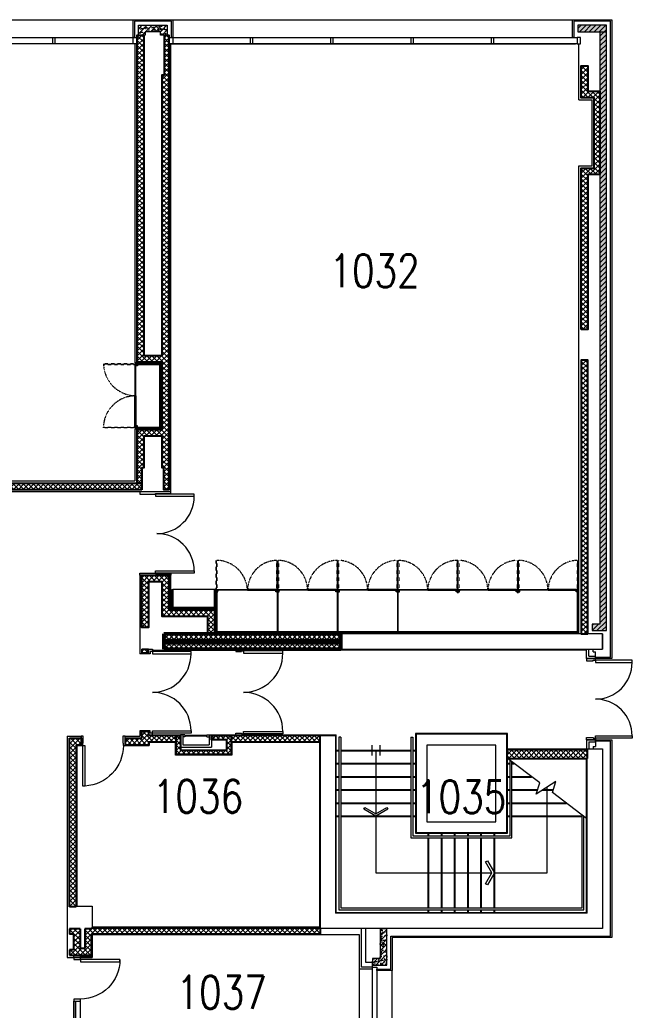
# Model space of a CAD drawing. Header units: inches. Extents: x 13084 to 220150, y 6494 to 167180.
# Drawn here: x 75084 to 89027, y 134527 to 157080 of the extents above; entities that cross this region are included whole.
import ezdxf
from ezdxf.enums import TextEntityAlignment as Align

# ---------------------------------------------------------------- set-up
doc = ezdxf.new("R2010")
doc.units = ezdxf.units.IN
doc.header["$MEASUREMENT"] = 0
doc.linetypes.add('Ground Floor$0$HIDDEN', pattern=[0.375, 0.25, -0.125])
for name, color, linetype, lineweight in [('Ground Floor$0$A-G23-M-Stairs-Concrete', 251, 'Continuous', 25), ('Ground Floor$0$A-G23-M-Stairs-Railings', 251, 'Continuous', 15), ('Ground Floor$0$A-G250-G-Walls-Low-Level', 8, 'Continuous', 15), ('Ground Floor$0$A-G250-G-Walls-Precast-Concrete', 7, 'Continuous', 15), ('Ground Floor$0$A-G250-M-Walls-Blockwork', 7, 'Continuous', 25), ('Ground Floor$0$A-G250-M-Walls-Concrete', 7, 'Continuous', 20), ('Ground Floor$0$A-G252-H-Internal-Walls', 251, 'Continuous', 9), ('Ground Floor$0$A-G262-H-Precast-Panel', 251, 'Continuous', 5), ('Ground Floor$0$A-G312-M-Wall-Cladding-Panel', 7, 'Continuous', 9), ('Ground Floor$0$A-G312-M-Wall-Finish-Plaster', 7, 'Continuous', 15), ('Ground Floor$0$A-G321-M-Window', 251, 'Continuous', 9), ('Ground Floor$0$A-G322-M-Door', 251, 'Continuous', 15), ('Ground Floor$0$A-G4-M-Furniture-Built-In', 251, 'Continuous', 9), ('Ground Floor$0$A-G572-Fire-Hose-Cabinet', 251, 'Continuous', 15), ('Ground Floor$0$A-Z036-G-Stair-Symbology', 251, 'Continuous', 15), ('Ground Floor$0$Z-Z001-S-Room-Name-Identification-250', 7, 'Continuous', 15)]:
    doc.layers.add(name, color=color, linetype=linetype, lineweight=lineweight)
doc.styles.add('Ground Floor$0$Tag-RomanS', font='romans.shx', dxfattribs={"width": 0.8})
pattern_1 = [(45, (31615.24, 164129.57), (-56.1266, 56.1266), []), (135, (31615.24, 164129.57), (-56.1266, -56.1266), [])]
pattern_2 = [(45, (31615.24, 164132.57), (-56.1266, 56.1266), []), (135, (31615.24, 164132.57), (-56.1266, -56.1266), [])]
pattern_3 = [(50, (31615.24, 164129.57), (182.18467, -15.9391), [19.05, -209.55]), (355, (31615.24, 164129.57), (-35.2428, 191.05664), [15.24, -167.64]), (100.451, (31630.42, 164128.24), (146.9425, 175.1167), [16.19, -178.09]), (46.1842, (31615.24, 164180.37), (271.07904, -42.0423), [28.575, -314.325]), (96.6356, (31637.83, 164176.87), (237.4042, 247.4256), [24.285, -267.135]), (351.184, (31615.24, 164180.37), (237.4046, 247.4251), [22.86, -251.46]), (21, (31640.64, 164167.67), (151.61488, -102.26552), [19.05, -209.55]), (326, (31640.64, 164167.67), (61.80203, 184.18797), [15.24, -167.64]), (71.4514, (31653.27, 164159.15), (213.4165, 81.92286), [16.19, -178.09]), (37.5, (31615.24, 164129.57), (3.0886, 84.55504), [0, -165.608, 0, -170.18, 0, -168.275]), (7.5, (31615.24, 164129.57), (66.81966, 100.18057), [0, -97.028, 0, -161.798, 0, -64.135]), (327.5, (31558.6, 164129.57), (135.590595, -5.728744), [0, -63.5, 0, -198.12, 0, -262.89]), (317.5, (31533.2, 164129.57), (148.12918, 25.4265), [0, -82.55, 0, -131.572, 0, -186.69])]
pattern_4 = [(45, (31615.24, 164129.57), (-56.1266, 56.1266), [])]

# ---------------------------------------------------------------- blocks, each defined once
blk = doc.blocks.new('Ground Floor$0$Door8-Exterior-1850')
at = {"layer": 'Ground Floor$0$A-G322-M-Door'}
for points in [[(50, -50), (38, -50), (38, -100), (0, -100), (0, 100), (50, 100)], [(1800, -50), (1812, -50), (1812, -100), (1850, -100), (1850, 100), (1800, 100)], [(88, -100), (88, -937), (38, -937), (38, -100)], [(1762, -100), (1762, -937), (1812, -937), (1812, -100)]]:
    blk.add_lwpolyline(points, close=True, dxfattribs=at)
for centre, start, end in [((88, -100), 270, 0), ((1762, -100), 180, 270)]:
    blk.add_arc(centre, 837, start, end, dxfattribs=at)
blk = doc.blocks.new('Ground Floor$0$d1960-180')
at = {"layer": 'Ground Floor$0$A-G322-M-Door', "elevation": 0}
for points in [[(-1872, 180), (-1872, 1072), (-1922, 1072), (-1922, 180)], [(-88, 180), (-88, 1072), (-38, 1072), (-38, 180)], [(-1910, 130), (-1922, 130), (-1922, 180), (-1960, 180), (-1960, 0), (-1910, 0)], [(-50, 130), (-38, 130), (-38, 180), (0, 180), (0, 0), (-50, 0)]]:
    blk.add_lwpolyline(points, close=True, dxfattribs=at)
at = {"layer": 'Ground Floor$0$A-G322-M-Door'}
for centre, start, end in [((-1872, 180, 0), 360, 90), ((-88, 180, 0), 90, 180)]:
    blk.add_arc(centre, 892, start, end, dxfattribs=at)
blk = doc.blocks.new('Ground Floor$0$d1960-050')
at = {"layer": 'Ground Floor$0$A-G322-M-Door', "elevation": 0}
for points in [[(-1860, 218), (-1860, 1098), (-1910, 1098), (-1910, 218)], [(-100, 218), (-100, 1098), (-50, 1098), (-50, 218)], [(-1910, 218), (-1910, 168), (-1860, 168), (-1860, 130), (-1960, 130), (-1960, 218)], [(-50, 218), (-50, 168), (-100, 168), (-100, 130), (0, 130), (0, 218)]]:
    blk.add_lwpolyline(points, close=True, dxfattribs=at)
at = {"layer": 'Ground Floor$0$A-G322-M-Door'}
for centre, start, end in [((-1860, 218, 0), 360, 90), ((-100, 218, 0), 90, 180)]:
    blk.add_arc(centre, 880, start, end, dxfattribs=at)
blk = doc.blocks.new('Ground Floor$0$tag-roomname')
at = {"lineweight": 18, "ltscale": 0.01, "style": 'Ground Floor$0$Tag-RomanS', "width": 0.8}
blk.add_attdef('ROOM_NO_2', text='', height=3, dxfattribs=at).set_placement((0, 1.612), align=Align.MIDDLE_CENTER)
at = {"linetype": 'ByBlock', "lineweight": 13, "ltscale": 0.01, "style": 'Ground Floor$0$Tag-RomanS', "width": 0.8, "flags": 1}
for tag, p in [('ROOM_NAME_1', (0, -2.288)), ('AREA', (0, -5.744))]:
    blk.add_attdef(tag, text='', height=2.8, dxfattribs=at).set_placement(p, align=Align.MIDDLE_CENTER)
blk = doc.blocks.new('Ground Floor$0$FHC')
at = {"ltscale": 0.2}
for p, q in [((700, 280), (0, 280)), ((0, 0), (0, 280)), ((650, 230), (50, 230)), ((50, 0), (50, 230)), ((650, 0), (650, 230)), ((700, 0), (700, 280)), ((50, 0), (0, 0)), ((100, 50), (50, 50)), ((50, 0), (50, 50)), ((100, 0), (50, 0)), ((100, 50), (100, 0)), ((100, 35), (600, 35)), ((100, 15), (600, 15)), ((600, 0), (600, 50)), ((600, 50), (650, 50)), ((600, 0), (650, 0)), ((650, 0), (650, 50)), ((650, 0), (700, 0))]:
    blk.add_line(p, q, dxfattribs=at)
blk = doc.blocks.new('Ground Floor$0$d1000-210')
at = {"layer": 'Ground Floor$0$A-G322-M-Door'}
for p, q in [((38, 215), (38, 165)), ((38, 165), (50, 165)), ((962, 165), (950, 165)), ((962, 215), (962, 165))]:
    blk.add_line(p, q, dxfattribs=at)
blk.add_lwpolyline([(88, 1139), (38, 1139), (38, 215), (88, 215)], close=True, dxfattribs=at)
for points in [[(50, 165), (50, 0), (0, 0), (0, 215), (38, 215)], [(962, 215), (1000, 215), (1000, 0), (950, 0), (950, 165)]]:
    blk.add_lwpolyline(points, dxfattribs=at)
blk.add_arc((36, 214), 926, 0.0611, 86.7531, dxfattribs=at)
blk = doc.blocks.new('Ground Floor$0$Door1-faculty offices-2200')
at = {"layer": 'Ground Floor$0$A-G321-M-Window'}
blk.add_lwpolyline([(50, -65), (1200, -65), (1200, -35), (50, -35)], close=True, dxfattribs=at)
at = {"layer": 'Ground Floor$0$A-G322-M-Door'}
for p, q in [((50, 75), (1200, 75)), ((50, -75), (1200, -75))]:
    blk.add_line(p, q, dxfattribs=at)
for points in [[(2100, 975), (2150, 975), (2150, 75), (2100, 75)], [(50, 75), (50, -75), (0, -75), (0, 75)], [(1250, 75), (1250, -75), (1200, -75), (1200, 75)], [(2200, 75), (2200, -75), (2150, -75), (2150, 75)]]:
    blk.add_lwpolyline(points, close=True, dxfattribs=at)
blk.add_arc((2150, 75), 900, 90, 180, dxfattribs=at)
blk = doc.blocks.new('Ground Floor$0$A$C647553F4')
for p, q in [((2, 0), (0, 0)), ((2, -21), (2, 0)), ((2, -21), (0, -21)), ((17, -8), (2, -8)), ((17, -13), (2, -13)), ((5, -36), (30, -36)), ((5, -39), (5, -36)), ((10, -13), (8, -36)), ((11, -3), (11, -8)), ((11, -3), (24, -3)), ((13, -5), (21, -5)), ((13, -8), (13, -5)), ((13, -15), (13, -13)), ((21, -15), (13, -15)), ((21, -5), (21, -15)), ((24, -3), (27, -36)), ((30, -39), (30, -36))]:
    blk.add_line(p, q)
at = {"elevation": 0}
blk.add_lwpolyline([(5, -36), (30, -36), (30, -39), (5, -39)], close=True, dxfattribs=at)
blk.add_circle((17, -10), 2.46)
blk = doc.blocks.new('Ground Floor$0$A$C05DB4EB2')
h = blk.add_hatch(color=256)
h.paths.add_polyline_path([(-13, -48), (13, -48), (13, -2), (-13, -2)], flags=16)
h.paths.add_polyline_path([(-15, -50), (15, -50), (15, 0), (-15, 0)])
for points in [[(-15, -50), (15, -50), (15, 0), (-15, 0)], [(-13, -48), (13, -48), (13, -2), (-13, -2)]]:
    blk.add_lwpolyline(points, close=True)

msp = doc.modelspace()

# ---------------------------------------------------------------- hatches: boundary and pattern name
at = {"layer": 'Ground Floor$0$A-G252-H-Internal-Walls'}
h = msp.add_hatch(dxfattribs=at)
h.set_pattern_fill('ANSI37', color=256, scale=25, style=0)
h.set_pattern_definition(pattern_1)
h.paths.add_polyline_path([(77755, 146530), (77755, 147752), (78325, 147752), (78325, 149282), (77755, 149282), (77755, 156730), (77905, 156730), (77905, 149432), (78325, 149432), (78325, 155830), (78375, 155830), (78375, 156730), (78475, 156730), (78475, 146380), (78365, 146380), (78365, 146880), (78325, 146880), (78325, 147602), (77905, 147602), (77905, 146880), (77865, 146880), (77865, 146530)])
h = msp.add_hatch(dxfattribs=at)
h.set_pattern_fill('ANSI37', color=256, scale=25, style=0)
h.set_pattern_definition(pattern_1)
h.paths.add_polyline_path([(88165, 155305), (88165, 153705), (87865, 153705), (87865, 150030), (88015, 150030), (88015, 153555), (88290, 153555), (88290, 155455), (88015, 155455), (88015, 156030), (87865, 156030), (87865, 155305)])
h = msp.add_hatch(dxfattribs=at)
h.set_pattern_fill('ANSI37', color=256, scale=25, style=0)
h.set_pattern_definition(pattern_1)
h.paths.add_polyline_path([(88015, 143095), (88015, 149330), (87865, 149330), (87865, 143095)])
h = msp.add_hatch(dxfattribs=at)
h.set_pattern_fill('ANSI37', color=256, scale=25, style=0)
h.set_pattern_definition(pattern_1)
h.paths.add_polyline_path([(77865, 146380), (70475, 146380), (70475, 146530), (77865, 146530)])
h = msp.add_hatch(dxfattribs=at)
h.set_pattern_fill('ANSI37', color=256, scale=25, style=0)
h.set_pattern_definition(pattern_1)
h.paths.add_polyline_path([(79515, 143642), (78475, 143642), (78475, 144430), (78115, 144430), (78115, 144280), (78325, 144280), (78325, 143492), (79365, 143492), (79365, 143095), (79515, 143095)])
h.paths.add_polyline_path([(78015, 144280), (78115, 144280), (78115, 144430), (77865, 144430), (77865, 143245), (78015, 143245)])
h = msp.add_hatch(dxfattribs=at)
h.set_pattern_fill('ANSI37', color=256, scale=25, style=0)
h.set_pattern_definition(pattern_1)
h.paths.add_polyline_path([(82390, 143095), (78365, 143095), (78365, 142945), (82390, 142945)])
h = msp.add_hatch(dxfattribs=at)
h.set_pattern_fill('ANSI37', color=256, scale=25, style=0)
h.set_pattern_definition(pattern_2)
h.paths.add_polyline_path([(78365, 142895), (78365, 142745), (82390, 142745), (82390, 142895)])
h = msp.add_hatch(dxfattribs=at)
h.set_pattern_fill('ANSI37', color=256, scale=25, style=0)
h.set_pattern_definition(pattern_2)
h.paths.add_polyline_path([(78015, 142660), (78015, 142745), (77865, 142745), (77865, 142660)])
h = msp.add_hatch(dxfattribs=at)
h.set_pattern_fill('ANSI37', color=256, scale=25, style=0)
h.set_pattern_definition(pattern_1)
h.paths.add_polyline_path([(78645, 140635), (78645, 140785), (78015, 140785), (78015, 140870), (77865, 140870), (77865, 140720), (77480, 140720), (77480, 140570), (78015, 140570), (78015, 140635)])
h = msp.add_hatch(dxfattribs=at)
h.set_pattern_fill('ANSI37', color=256, scale=25, style=0)
h.set_pattern_definition(pattern_1)
h.paths.add_polyline_path([(79895, 140785), (79445, 140785), (79445, 140685), (79795, 140685), (79795, 140450), (78745, 140450), (78745, 140520), (78745, 140520), (78745, 140785), (78745, 140785), (78745, 140785), (78745, 140520), (78745, 140520), (78745, 140785), (78645, 140785), (78645, 140350), (79895, 140350)])
h = msp.add_hatch(dxfattribs=at)
h.set_pattern_fill('ANSI37', color=256, scale=25, style=0)
h.set_pattern_definition(pattern_1)
h.paths.add_polyline_path([(79895, 140785), (79895, 140635), (81925, 140635), (81925, 140785)])
h = msp.add_hatch(dxfattribs=at)
h.set_pattern_fill('ANSI37', color=256, scale=25, style=0)
h.set_pattern_definition(pattern_1)
h.paths.add_polyline_path([(76365, 140570), (76480, 140570), (76480, 140720), (76215, 140720), (76215, 136880), (76365, 136880)])
h = msp.add_hatch(dxfattribs=at)
h.set_pattern_fill('ANSI37', color=256, scale=25, style=0)
h.set_pattern_definition(pattern_1)
h.paths.add_polyline_path([(86175, 140460), (86175, 140260), (88005, 140260), (88005, 140460)])
h = msp.add_hatch(dxfattribs=at)
h.set_pattern_fill('ANSI37', color=256, scale=25, style=0)
h.set_pattern_definition(pattern_1)
h.paths.add_polyline_path([(81925, 136255), (81925, 136405), (76715, 136405), (76715, 136380), (76565, 136380), (76565, 135930), (76455, 135930), (76455, 136380), (76215, 136380), (76215, 136255), (76305, 136255), (76305, 135905), (76215, 135905), (76215, 135780), (76715, 135780), (76715, 136255)])
h = msp.add_hatch(dxfattribs=at)
h.set_pattern_fill('AR-CONC', color=256, scale=0.3, angle=90, style=0)
h.set_pattern_definition([(140, (31615.24, 164129.57), (4.781726, 54.6554), [5.715, -62.865]), (85, (31615.24, 164129.57), (-57.31699, -10.57285), [4.572, -50.292]), (190.451, (31615.637, 164134.124), (-52.535006, 44.08275), [4.857, -53.427]), (136.1842, (31600, 164129.57), (12.6127, 81.32371), [8.5725, -94.2975]), (186.6356, (31601.05, 164136.35), (-74.22767, 71.22127), [7.2855, -80.1405]), (81.184, (31600, 164129.57), (-74.22754, 71.22138), [6.858, -75.438]), (111, (31603.81, 164137.19), (30.679656, 45.484464), [5.715, -62.865]), (56, (31603.81, 164137.19), (-55.25639, 18.54061), [4.572, -50.292]), (161.4514, (31606.365, 164140.98), (-24.576857, 64.024947), [4.857, -53.427]), (127.5, (31615.239, 164129.57), (-25.366512, 0.926581), [0, -49.6824, 0, -51.054, 0, -50.4825]), (97.5, (31615.24, 164129.57), (-30.054172, 20.045899), [0, -29.1084, 0, -48.5394, 0, -19.2405]), (57.5, (31615.239, 164112.577), (1.718623, 40.6771786), [0, -19.05, 0, -59.436, 0, -78.867]), (47.5, (31615.24, 164104.957), (-7.627947, 44.438754), [0, -24.765, 0, -39.4716, 0, -56.007])])
h.paths.add_polyline_path([(76715, 135745), (76715, 135780), (76465, 135780), (76465, 135745)])
at = {"layer": 'Ground Floor$0$A-G262-H-Precast-Panel'}
h = msp.add_hatch(dxfattribs=at)
h.set_pattern_fill('AR-CONC', color=256, style=0)
h.set_pattern_definition(pattern_3)
h.paths.add_polyline_path([(78440, 156955), (78440, 156730), (78290, 156730), (78290, 156805), (77940, 156805), (77940, 156730), (77790, 156730), (77790, 156955)])
h = msp.add_hatch(dxfattribs=at)
h.set_pattern_fill('ANSI31', color=256, scale=25, style=0)
h.set_pattern_definition(pattern_4)
h.paths.add_polyline_path([(78440, 156955), (78440, 156730), (78290, 156730), (78290, 156805), (77940, 156805), (77940, 156730), (77790, 156730), (77790, 156955)])
h = msp.add_hatch(dxfattribs=at)
h.set_pattern_fill('AR-CONC', color=256, style=0)
h.set_pattern_definition(pattern_3)
h.paths.add_polyline_path([(88440, 143170), (88440, 156955), (87790, 156955), (87790, 156805), (88290, 156805), (88290, 143320), (88115, 143320), (88115, 143170)])
h = msp.add_hatch(dxfattribs=at)
h.set_pattern_fill('ANSI31', color=256, scale=25, style=0)
h.set_pattern_definition(pattern_4)
h.paths.add_polyline_path([(88440, 143170), (88440, 156955), (87790, 156955), (87790, 156805), (88290, 156805), (88290, 143320), (88115, 143320), (88115, 143170)])
h = msp.add_hatch(dxfattribs=at)
h.set_pattern_fill('ANSI31', color=256, scale=25, style=0)
h.set_pattern_definition(pattern_4)
h.paths.add_polyline_path([(83290, 135705), (83115, 135705), (83115, 135555), (83440, 135555), (83440, 136390), (83290, 136390)])
h = msp.add_hatch(dxfattribs=at)
h.set_pattern_fill('AR-CONC', color=256, style=0)
h.set_pattern_definition(pattern_3)
h.paths.add_polyline_path([(83440, 136390), (83290, 136390), (83290, 135705), (83115, 135705), (83115, 135555), (83440, 135555)])

# ---------------------------------------------------------------- linework, layer by layer
at = {"layer": 'Ground Floor$0$A-G23-M-Stairs-Concrete'}
for p, q in [((82290, 140442), (82350, 140442)), ((82390, 140442), (83990, 140442)), ((84030, 140442), (84090, 140442)), ((82290, 140142), (82350, 140142)), ((82390, 140142), (83990, 140142)), ((84030, 140142), (84090, 140142)), ((86190, 140142, 0), (86250, 140142, 0)), ((86290, 140142, 0), (86342, 140142, 0)), ((82290, 139842), (82350, 139842)), ((82390, 139842), (83990, 139842)), ((84030, 139842), (84090, 139842)), ((86190, 139842, 0), (86250, 139842, 0)), ((86290, 139842, 0), (86737, 139842, 0)), ((82290, 139542), (82350, 139542)), ((82390, 139542), (83990, 139542)), ((84030, 139542), (84090, 139542)), ((86190, 139542, 0), (86250, 139542, 0)), ((86290, 139542, 0), (86871, 139542, 0)), ((86987, 139542, 0), (87229, 139542)), ((82290, 139242), (82350, 139242)), ((82390, 139242), (83990, 139242)), ((84030, 139242), (84090, 139242)), ((86190, 139242, 0), (86250, 139242, 0)), ((86290, 139242, 0), (87526, 139242, 0)), ((82290, 138942), (82350, 138942)), ((82390, 138942), (83990, 138942)), ((83190, 138943), (83190, 138942)), ((84030, 138942), (84090, 138942)), ((86190, 138942, 0), (86250, 138942, 0)), ((86290, 138942, 0), (87890, 138942, 0)), ((84390, 138495, 0), (84390, 138555, 0)), ((84690, 138495, 0), (84690, 138555, 0)), ((84990, 138495, 0), (84990, 138555, 0)), ((85290, 138495, 0), (85290, 138555, 0)), ((85590, 138495, 0), (85590, 138555, 0)), ((85890, 138495, 0), (85890, 138555, 0)), ((84390, 136855, 0), (84390, 138455, 0)), ((84690, 136855, 0), (84690, 138455, 0)), ((84990, 136855, 0), (84990, 138455, 0)), ((85290, 136855, 0), (85290, 138455, 0)), ((85590, 136855, 0), (85590, 138455, 0)), ((85890, 136855, 0), (85890, 138455, 0)), ((84390, 136755, 0), (84390, 136815, 0)), ((84690, 136755, 0), (84690, 136815, 0)), ((84990, 136755, 0), (84990, 136815, 0)), ((85290, 136755, 0), (85290, 136815, 0)), ((85590, 136755, 0), (85590, 136815, 0)), ((85890, 136755, 0), (85890, 136815, 0))]:
    msp.add_line(p, q, dxfattribs=at)
at = {"layer": 'Ground Floor$0$A-G23-M-Stairs-Railings'}
for p, q in [((83990, 140742), (83990, 138455)), ((83990, 140742), (84030, 140742)), ((84030, 140742), (84030, 138495)), ((86250, 138495), (86250, 140212)), ((86290, 138455), (86290, 140182)), ((84030, 138495), (86250, 138495)), ((83990, 138455), (86290, 138455))]:
    msp.add_line(p, q, dxfattribs=at)
for points in [[(82390, 140742), (82350, 140742), (82350, 136815), (87930, 136815), (87930, 138935)], [(82390, 140742), (82390, 136855), (87890, 136855), (87890, 138965)]]:
    msp.add_lwpolyline(points, dxfattribs=at)
at = {"layer": 'Ground Floor$0$A-G250-G-Walls-Low-Level'}
for p, q in [((68565, 157080), (77665, 157080)), ((78565, 157080), (87665, 157080)), ((82815, 133800, 0), (82815, 135460, 0)), ((83565, 133830), (83565, 135430))]:
    msp.add_line(p, q, dxfattribs=at)
at = {"layer": 'Ground Floor$0$A-G250-G-Walls-Precast-Concrete'}
for p, q in [((88290, 156805), (88440, 156805)), ((83290, 136390), (83440, 136390)), ((83290, 136390), (83290, 135705)), ((83440, 135555), (83440, 136390)), ((83290, 135705), (83115, 135705)), ((83115, 135705), (83115, 135555)), ((83115, 135555), (83440, 135555))]:
    msp.add_line(p, q, dxfattribs=at)
for points in [[(78440, 156955), (78440, 156730), (78290, 156730), (78290, 156805), (77940, 156805), (77940, 156730), (77790, 156730), (77790, 156955), (78440, 156955)], [(88440, 143170), (88440, 156955), (87790, 156955), (87790, 156805), (87790, 156805), (87790, 156805), (88290, 156805), (88290, 143320), (88115, 143320), (88115, 143170), (88440, 143170)]]:
    msp.add_lwpolyline(points, dxfattribs=at)
at = {"layer": 'Ground Floor$0$A-G250-M-Walls-Blockwork', "lineweight": 50, "ltscale": 0.02}
for p, q in [((82390, 143095, 0), (78365, 143095, 0)), ((78365, 143095, 0), (78365, 142745, 0)), ((82390, 142745, 0), (82390, 143098, 0)), ((82390, 142945, 0), (78365, 142945, 0)), ((82390, 142895), (78365, 142895)), ((78365, 142745, 0), (82390, 142745, 0))]:
    msp.add_line(p, q, dxfattribs=at)
at = {"layer": 'Ground Floor$0$A-G250-M-Walls-Blockwork'}
for p, q in [((77865, 142745, 0), (77865, 142660, 0)), ((77865, 142745, 0), (78015, 142745, 0)), ((78015, 142660, 0), (77865, 142660, 0)), ((78015, 142660, 0), (78015, 142745, 0)), ((78015, 140870, 0), (77865, 140870, 0)), ((77865, 140720), (77865, 140870, 0)), ((78015, 140870, 0), (78015, 140785, 0)), ((78645, 140785, 0), (78015, 140785, 0)), ((76215, 140720), (76480, 140720)), ((76215, 136880), (76215, 140720)), ((76365, 140570, 0), (76480, 140570, 0)), ((76365, 140570), (76365, 136880)), ((76480, 140720), (76480, 140570, 0)), ((77480, 140720), (77865, 140720)), ((77480, 140720), (77480, 140570, 0)), ((77480, 140570, 0), (78015, 140570, 0)), ((78015, 140635), (78645, 140635)), ((78015, 140635, 0), (78015, 140570, 0)), ((86175, 140460), (86175, 140260)), ((76365, 136880), (76215, 136880)), ((76455, 136380, 0), (76215, 136380, 0)), ((76215, 136380, 0), (76215, 136255, 0)), ((76305, 136255), (76215, 136255, 0)), ((76305, 136255), (76305, 135905)), ((76455, 136380, 0), (76455, 135930)), ((76715, 136380, 0), (76565, 136380, 0)), ((76565, 136380, 0), (76565, 135930, 0)), ((76715, 136380, 0), (76715, 136405)), ((76715, 136380, 0), (76715, 136380, 0)), ((76715, 135780, 0), (76715, 136255, 0)), ((76305, 135905), (76215, 135905, 0)), ((76215, 135905, 0), (76215, 135780, 0)), ((76215, 135780, 0), (76715, 135780, 0)), ((76565, 135930, 0), (76455, 135930, 0))]:
    msp.add_line(p, q, dxfattribs=at)
at = {"layer": 'Ground Floor$0$A-G250-M-Walls-Blockwork', "elevation": 0}
msp.add_lwpolyline([(77755, 146530), (77755, 147752), (78325, 147752), (78325, 149282), (77755, 149282), (77755, 156730), (77905, 156730), (77905, 149432), (78325, 149432), (78325, 155830), (78375, 155830), (78375, 156730), (78475, 156730), (78475, 146380), (78365, 146380), (78365, 146880), (78325, 146880), (78325, 147602), (77905, 147602), (77905, 146880), (77865, 146880), (77865, 146530)], close=True, dxfattribs=at)
at = {"layer": 'Ground Floor$0$A-G250-M-Walls-Blockwork'}
for points in [[(87865, 150030), (87865, 153705), (88165, 153705), (88165, 155305), (87865, 155305), (87865, 156030), (88015, 156030), (88015, 155455), (88290, 155455), (88290, 153555), (88015, 153555), (88015, 150030)], [(77865, 146380), (70475, 146380), (70475, 146530), (77865, 146530)]]:
    msp.add_lwpolyline(points, close=True, dxfattribs=at)
for points in [[(88015, 143095), (88015, 149330), (87865, 149330), (87865, 143095), (88015, 143095)], [(86175, 140460), (88005, 140460), (88005, 140260)], [(86175, 140260), (88005, 140260)], [(76715, 136405), (81925, 136405), (81925, 136255), (76715, 136255)]]:
    msp.add_lwpolyline(points, dxfattribs=at)
at = {"layer": 'Ground Floor$0$A-G250-M-Walls-Blockwork', "elevation": 0}
for points in [[(79365, 143095), (79365, 143492), (78325, 143492), (78325, 144280), (78015, 144280), (78015, 143245), (77865, 143245), (77865, 144430), (78475, 144430), (78475, 143642), (79515, 143642), (79515, 143095)], [(78645, 140350), (78645, 140785), (78745, 140785), (78745, 140450), (79795, 140450), (79795, 140685), (79445, 140685), (79445, 140785), (79895, 140785), (79895, 140350), (78645, 140350)], [(79895, 140635), (81925, 140635), (81925, 140785), (79895, 140785), (79895, 140635)]]:
    msp.add_lwpolyline(points, dxfattribs=at)
at = {"layer": 'Ground Floor$0$A-G250-M-Walls-Concrete'}
for p, q in [((88355, 143095, 0), (88355, 142745, 0)), ((81925, 140785), (82275, 140785)), ((81925, 140785), (81925, 136390)), ((82275, 140785), (82275, 136740)), ((88005, 136740), (88005, 140475)), ((88005, 140475), (88355, 140475)), ((88355, 140475), (88355, 136390)), ((88005, 136740), (82275, 136740)), ((88355, 136390), (81925, 136390))]:
    msp.add_line(p, q, dxfattribs=at)
msp.add_lwpolyline([(88015, 143095), (88015, 143095), (82390, 143095), (82390, 142745), (88355, 142745), (88355, 143095), (88015, 143095)], dxfattribs=at)
for points in [[(84105, 138570), (86175, 138570), (86175, 140815), (84105, 140815)], [(84355, 138820), (85925, 138820), (85925, 140565), (84355, 140565)]]:
    msp.add_lwpolyline(points, close=True, dxfattribs=at)
at = {"layer": 'Ground Floor$0$A-G312-M-Wall-Cladding-Panel'}
for points in [[(78565, 156680), (78535, 156680), (78535, 157050), (77695, 157050), (77695, 156680), (77665, 156680), (77665, 157080), (78565, 157080), (78565, 156680)], [(88190, 142535), (88190, 142565), (88535, 142565), (88535, 157050), (87695, 157050), (87695, 156680), (87665, 156680), (87665, 157080), (88565, 157080), (88565, 142535), (88190, 142535)]]:
    msp.add_lwpolyline(points, dxfattribs=at)
msp.add_lwpolyline([(88190, 140685), (88565, 140685), (88565, 136180), (83565, 136180), (83565, 135430), (83215, 135430), (83215, 135460), (83535, 135460), (83535, 136210), (88535, 136210), (88535, 140655), (88190, 140655)], close=True, dxfattribs=at)
at = {"layer": 'Ground Floor$0$A-G312-M-Wall-Finish-Plaster'}
for p, q in [((77705, 156530), (77705, 149267, 0)), ((78525, 146330, 0), (78525, 156530, 0)), ((87815, 155255), (87815, 156530)), ((87815, 155255, 0), (88115, 155255, 0)), ((88115, 153755), (88115, 155255)), ((87815, 143110), (87815, 153755)), ((87815, 153755), (88115, 153755, 0)), ((77705, 149267, 0), (78310, 149267, 0)), ((77705, 149267, 0), (78310, 149267, 0)), ((78310, 147767, 0), (78310, 149267, 0)), ((77705, 147767, 0), (78310, 147767, 0)), ((77705, 147767, 0), (77705, 146580, 0)), ((70475, 146580), (77705, 146580)), ((78525, 146330, 0), (70475, 146330, 0)), ((77815, 144430, 0), (77815, 142645, 0)), ((77865, 144430, 0), (77815, 144430, 0)), ((78475, 144430, 0), (78525, 144430, 0)), ((78525, 143657, 0), (78525, 144430, 0)), ((79530, 143657, 0), (78525, 143657, 0)), ((79530, 143657, 0), (79530, 143110)), ((87815, 143110), (79530, 143110)), ((78015, 142645, 0), (77815, 142645, 0)), ((78015, 142660, 0), (78015, 142645, 0)), ((78103, 142727, 0), (78103, 142745, 0)), ((78103, 142727, 0), (80000, 142727, 0)), ((80000, 142727, 0), (80000, 142745, 0)), ((80180, 142726, 0), (80180, 142745, 0)), ((80180, 142730, 0), (87990, 142730, 0)), ((87990, 142535), (87990, 142730, 0)), ((87990, 142535), (88190, 142535)), ((88040, 142585, 0), (88040, 142745, 0)), ((88040, 142585, 0), (88190, 142585)), ((88140, 142685, 0), (88140, 142745, 0)), ((88140, 142685, 0), (88190, 142685)), ((88190, 142535), (88190, 142685)), ((76165, 140770, 0), (76165, 135730, 0)), ((76165, 140770, 0), (76480, 140770, 0)), ((76480, 140720), (76480, 140770)), ((77480, 140770), (77815, 140770)), ((77480, 140720), (77480, 140770)), ((78015, 140885, 0), (77815, 140885, 0)), ((77815, 140885, 0), (77815, 140770)), ((78015, 140870, 0), (78015, 140885, 0)), ((78103, 140800), (78745, 140800, 0)), ((78103, 140785, 0), (78103, 140800)), ((78745, 140785, 0), (78745, 140800, 0)), ((79445, 140785, 0), (79445, 140800, 0)), ((79445, 140800, 0), (80000, 140800, 0)), ((80000, 140785, 0), (80000, 140800, 0)), ((80180, 140800), (82290, 140800, 0)), ((80180, 140785, 0), (80180, 140800)), ((82290, 136755), (82290, 140800)), ((76380, 140555), (76380, 136895)), ((76380, 140555), (76480, 140555)), ((76480, 140570, 0), (76480, 140555)), ((77480, 140570, 0), (77480, 140555)), ((77480, 140555), (78030, 140555)), ((78030, 140620, 0), (78030, 140555, 0)), ((78630, 140620, 0), (78030, 140620, 0)), ((78630, 140335), (78630, 140620, 0)), ((81910, 140620, 0), (79910, 140620, 0)), ((79910, 140620), (79910, 140335)), ((81910, 140620, 0), (81910, 136420, 0)), ((87990, 140685), (87990, 140475)), ((87990, 140685), (88190, 140685)), ((88040, 140635, 0), (88040, 140475, 0)), ((88040, 140635, 0), (88190, 140635)), ((88140, 140535), (88190, 140535)), ((88140, 140535), (88140, 140475, 0)), ((88190, 140685), (88190, 140535)), ((79910, 140335), (78630, 140335)), ((86190, 140475), (87990, 140475)), ((76380, 136895), (76730, 136895, 0)), ((76730, 136895), (76730, 136420)), ((81910, 136420, 0), (76730, 136420, 0)), ((82815, 136240), (76730, 136240, 0)), ((76730, 136240, 0), (76730, 135730, 0)), ((82815, 135460), (82815, 136240)), ((76315, 135730, 0), (76315, 135780, 0)), ((76465, 135730, 0), (76465, 135780, 0)), ((76715, 135780, 0), (76715, 135745, 0)), ((76165, 135730, 0), (76730, 135730, 0)), ((76715, 135745, 0), (76465, 135745, 0)), ((83115, 135460), (82815, 135460))]:
    msp.add_line(p, q, dxfattribs=at)
for points in [[(86190, 140475), (86190, 140830), (84090, 140830), (84090, 138555), (86190, 138555), (86190, 140260)], [(82290, 136755), (87990, 136755), (87990, 140260)], [(83115, 135505), (83115, 135510), (82865, 135510), (82865, 136390)], [(83115, 135505), (83115, 135610), (82965, 135610), (82965, 136390)]]:
    msp.add_lwpolyline(points, dxfattribs=at)
at = {"layer": 'Ground Floor$0$A-G321-M-Window'}
for p, q in [((78490, 156680, 0), (87740, 156680, 0)), ((78490, 156530, 0), (87740, 156530, 0))]:
    msp.add_line(p, q, dxfattribs=at)
for points in [[(77740, 156530), (68490, 156530), (68490, 156680), (77740, 156680)], [(75835, 156680), (75885, 156680), (75885, 156530), (75835, 156530)], [(77665, 156680), (77740, 156680), (77740, 156530), (77665, 156530)], [(87775, 156530), (78490, 156530), (78490, 156680), (87775, 156680)], [(80333, 156680), (80383, 156680), (80383, 156530), (80333, 156530)], [(82163, 156680), (82213, 156680), (82213, 156530), (82163, 156530)], [(83993, 156680), (84043, 156680), (84043, 156530), (83993, 156530)], [(85823, 156680), (85873, 156680), (85873, 156530), (85823, 156530)], [(87850, 156680), (87775, 156680), (87775, 156530), (87850, 156530)], [(83115, 133755), (83115, 135505), (83215, 135505), (83215, 133755)]]:
    msp.add_lwpolyline(points, close=True, dxfattribs=at)
at = {"layer": 'Ground Floor$0$A-G321-M-Window', "elevation": 0}
msp.add_lwpolyline([(78490, 156680), (78565, 156680), (78565, 156530), (78490, 156530)], close=True, dxfattribs=at)
at = {"layer": 'Ground Floor$0$A-G322-M-Door', "elevation": 0}
for points in [[(78170, 146280), (78170, 146292), (78525, 146292), (78525, 146330), (77815, 146330), (77815, 146280)], [(78170, 146230), (79055, 146230), (79055, 146280), (78170, 146280)], [(78170, 144480), (78170, 144468), (78525, 144468), (78525, 144430), (77815, 144430), (77815, 144480)], [(78170, 144530), (79055, 144530), (79055, 144480), (78170, 144480)]]:
    msp.add_lwpolyline(points, close=True, dxfattribs=at)
at = {"layer": 'Ground Floor$0$A-G322-M-Door'}
for centre, start, end in [((78205, 146230, 0), 270, 0), ((78205, 144530, 0), 0, 90)]:
    msp.add_arc(centre, 850, start, end, dxfattribs=at)
at = {"layer": 'Ground Floor$0$A-G4-M-Furniture-Built-In'}
for p, q in [((77727, 149247), (78310, 149247)), ((77727, 149247), (77727, 149227, 0)), ((77727, 149227), (78270, 149227)), ((78270, 147802, 0), (78270, 149232, 0)), ((78270, 149232, 0), (78290, 149232, 0)), ((78290, 147802), (78290, 149232, 0)), ((78290, 149227, 0), (78310, 149227, 0)), ((78310, 149227, 0), (78310, 149247, 0)), ((77727, 147807), (78270, 147807)), ((77727, 147787), (77727, 147807, 0)), ((77727, 147787), (78310, 147787)), ((78270, 147802, 0), (78290, 147802, 0)), ((78290, 147807, 0), (78310, 147807, 0)), ((78310, 147807, 0), (78310, 147787, 0)), ((78525, 144058, 0), (78545, 144088, 0)), ((78545, 144058, 0), (78525, 144088, 0)), ((79510, 144110), (78565, 144110)), ((79550, 144058, 0), (79530, 144088, 0)), ((79530, 144058, 0), (79550, 144088, 0)), ((79550, 144088, 0), (79550, 143110, 0)), ((79570, 144088, 0), (79550, 144088, 0)), ((79570, 144088, 0), (79570, 143150, 0)), ((87775, 144088), (87775, 143150, 0)), ((87795, 144088), (87775, 144088, 0)), ((87795, 144088), (87795, 143110, 0)), ((87795, 144058), (87815, 144088)), ((87815, 144058), (87795, 144088)), ((79550, 143130, 0), (79530, 143160, 0)), ((79530, 143130, 0), (79550, 143160, 0)), ((79570, 143110, 0), (79550, 143110, 0)), ((79565, 143150, 0), (87780, 143150, 0)), ((79565, 143150, 0), (79565, 143130, 0)), ((79565, 143130, 0), (87780, 143130, 0)), ((79570, 143130, 0), (79570, 143110, 0)), ((87775, 143130, 0), (87775, 143110, 0)), ((87775, 143110, 0), (87795, 143110, 0)), ((87780, 143150, 0), (87780, 143130, 0)), ((87795, 143130, 0), (87815, 143160, 0)), ((87815, 143130, 0), (87795, 143160, 0))]:
    msp.add_line(p, q, dxfattribs=at)
at = {"layer": 'Ground Floor$0$A-G4-M-Furniture-Built-In', "linetype": 'Ground Floor$0$HIDDEN', "ltscale": 0.25, "elevation": 0}
for points in [[(76988, 149227), (77725, 149227), (77725, 149247), (76988, 149247)], [(76988, 147807), (77725, 147807), (77725, 147787), (76988, 147787)], [(79572, 144770), (79572, 144090), (79552, 144090), (79552, 144770)], [(80932, 144770), (80932, 144090), (80952, 144090), (80952, 144770)], [(80976, 144770), (80976, 144090), (80956, 144090), (80956, 144770)], [(82300, 144770), (82300, 144090), (82320, 144090), (82320, 144770)], [(82344, 144770), (82344, 144090), (82324, 144090), (82324, 144770)], [(83668, 144770), (83668, 144090), (83688, 144090), (83688, 144770)], [(83712, 144770), (83712, 144090), (83692, 144090), (83692, 144770)], [(85037, 144770), (85037, 144090), (85057, 144090), (85057, 144770)], [(85081, 144770), (85081, 144090), (85061, 144090), (85061, 144770)], [(86405, 144770), (86405, 144090), (86425, 144090), (86425, 144770)], [(86449, 144770), (86449, 144090), (86429, 144090), (86429, 144770)], [(87775, 144770), (87775, 144090), (87795, 144090), (87795, 144770)]]:
    msp.add_lwpolyline(points, close=True, dxfattribs=at)
at = {"layer": 'Ground Floor$0$A-G4-M-Furniture-Built-In', "elevation": 0}
for points in [[(77725, 148519), (77725, 149247), (77705, 149247), (77705, 148519)], [(78260, 149267), (78260, 149247), (78290, 149247), (78290, 149267)], [(77725, 148515), (77725, 147787), (77705, 147787), (77705, 148515)], [(78260, 147767), (78260, 147787), (78290, 147787), (78290, 147767)], [(78545, 144088), (78525, 144088), (78525, 144058), (78545, 144058)], [(79530, 144088), (79550, 144088), (79550, 144058), (79530, 144058)], [(80267, 144090), (79552, 144090), (79552, 144110), (80267, 144110)], [(80271, 144090), (80952, 144090), (80952, 144110), (80271, 144110)], [(80964, 144038), (80944, 144038), (80944, 143150), (80964, 143150)], [(81636, 144090), (80956, 144090), (80956, 144110), (81636, 144110)], [(81640, 144090), (82320, 144090), (82320, 144110), (81640, 144110)], [(82332, 144038), (82312, 144038), (82312, 143150), (82332, 143150)], [(83004, 144090), (82324, 144090), (82324, 144110), (83004, 144110)], [(83008, 144090), (83688, 144090), (83688, 144110), (83008, 144110)], [(83700, 144038), (83680, 144038), (83680, 143150), (83700, 143150)], [(84372, 144090), (83692, 144090), (83692, 144110), (84372, 144110)], [(84376, 144090), (85057, 144090), (85057, 144110), (84376, 144110)], [(85741, 144090), (85061, 144090), (85061, 144110), (85741, 144110)], [(85745, 144090), (86425, 144090), (86425, 144110), (85745, 144110)], [(87109, 144090), (86429, 144090), (86429, 144110), (87109, 144110)], [(87113, 144090), (87795, 144090), (87795, 144110), (87113, 144110)], [(79515, 143677), (79515, 143697), (78560, 143697), (78560, 143677), (79515, 143677)], [(79530, 143160), (79550, 143160), (79550, 143130), (79530, 143130)], [(87815, 143160), (87795, 143160), (87795, 143130), (87815, 143130)]]:
    msp.add_lwpolyline(points, close=True, dxfattribs=at)
at = {"layer": 'Ground Floor$0$A-G4-M-Furniture-Built-In'}
for points in [[(77727, 149267), (77727, 149247), (77757, 149247), (77757, 149267)], [(77727, 147767), (77727, 147787), (77757, 147787), (77757, 147767)], [(87815, 144088), (87795, 144088), (87795, 144058), (87815, 144058)]]:
    msp.add_lwpolyline(points, close=True, dxfattribs=at)
at = {"layer": 'Ground Floor$0$A-G4-M-Furniture-Built-In', "elevation": 0}
msp.add_lwpolyline([(78565, 143677), (78565, 143657), (78545, 143657), (78545, 144110), (78565, 144110), (78565, 143697)], dxfattribs=at)
at = {"layer": 'Ground Floor$0$A-G4-M-Furniture-Built-In'}
msp.add_lwpolyline([(79510, 143677), (79510, 143657), (79530, 143657), (79530, 144110), (79510, 144110), (79510, 143697)], dxfattribs=at)
at = {"layer": 'Ground Floor$0$A-G4-M-Furniture-Built-In', "linetype": 'Ground Floor$0$HIDDEN', "ltscale": 0.25}
for centre, radius, start, end in [((77734, 149265, 0), 746, 181.4527, 267.7721), ((77717, 147786, 0), 730, 90.9477, 178.3103), ((79556, 144057, 0), 713, 4.2561, 88.7024), ((80952, 144089, 0), 681, 91.7466, 178.2534), ((80955, 144089, 0), 681, 1.7466, 88.2534), ((82321, 144089, 0), 681, 91.7466, 178.2534), ((82323, 144089, 0), 681, 1.7466, 88.2534), ((83689, 144089, 0), 681, 91.7466, 178.2534), ((83691, 144089, 0), 681, 1.7466, 88.2534), ((85057, 144089, 0), 681, 91.7466, 178.2534), ((85060, 144089, 0), 681, 1.7466, 88.2534), ((86426, 144089, 0), 681, 91.7466, 178.2534), ((86428, 144089, 0), 681, 1.7466, 88.2534), ((87794, 144089, 0), 681, 91.5953, 178.2314)]:
    msp.add_arc(centre, radius, start, end, dxfattribs=at)
at = {"layer": 'Ground Floor$0$A-Z036-G-Stair-Symbology'}
for p, q in [((83102, 140559), (83102, 140326)), ((83278, 140559), (83278, 140326)), ((83190, 140442), (83190, 139001))]:
    msp.add_line(p, q, dxfattribs=at)
for points in [[(86921, 139702), (86190, 140258)], [(87210, 139482), (87289, 139736), (86842, 139449), (86921, 139702)], [(87990, 138889), (87210, 139482)]]:
    msp.add_lwpolyline(points, dxfattribs=at)
at = {"layer": 'Ground Floor$0$A-Z036-G-Stair-Symbology', "elevation": 0}
for points in [[(85890, 137655), (87090, 137655), (87090, 139608)], [(82915, 139101), (82940, 139144), (83190, 139001), (83441, 139144), (83465, 139101), (83190, 138943), (82915, 139101)], [(83190, 138913), (83190, 137655), (85833, 137655)], [(85733, 137379), (85690, 137404), (85833, 137655), (85690, 137905), (85733, 137930), (85890, 137655), (85733, 137379)]]:
    msp.add_lwpolyline(points, dxfattribs=at)

# ---------------------------------------------------------------- block references
at = {"layer": 'Ground Floor$0$A-G322-M-Door'}
for name, p, rotation in [('Ground Floor$0$d1960-050', (77885, 140785, 0), 270), ('Ground Floor$0$d1960-180', (80000, 140785), 270), ('Ground Floor$0$Door8-Exterior-1850', (88090, 140685), 90.00006771205099)]:
    msp.add_blockref(name, p, dxfattribs=dict(at, rotation=rotation))
at = {"layer": 'Ground Floor$0$A-G322-M-Door', "xscale": -1}
for name, p, rotation in [('Ground Floor$0$d1000-210', (76480, 140770), 180), ('Ground Floor$0$Door1-faculty offices-2200', (76390, 133530, 0), 270)]:
    msp.add_blockref(name, p, dxfattribs=dict(at, rotation=rotation))
at = {"layer": 'Ground Floor$0$A-G4-M-Furniture-Built-In'}
for name, p, rotation in [('Ground Floor$0$A$C647553F4', (77765, 149227), 270), ('Ground Floor$0$A$C647553F4', (80939, 144050, 0), 180), ('Ground Floor$0$A$C05DB4EB2', (80954, 144038, 0), 180), ('Ground Floor$0$A$C647553F4', (82307, 144050, 0), 180), ('Ground Floor$0$A$C05DB4EB2', (82322, 144038, 0), 180), ('Ground Floor$0$A$C647553F4', (83675, 144050, 0), 180), ('Ground Floor$0$A$C05DB4EB2', (83690, 144038, 0), 180), ('Ground Floor$0$A$C647553F4', (85044, 144050, 0), 180), ('Ground Floor$0$A$C05DB4EB2', (85059, 144038, 0), 180), ('Ground Floor$0$A$C647553F4', (86412, 144050, 0), 180), ('Ground Floor$0$A$C05DB4EB2', (86427, 144038, 0), 180), ('Ground Floor$0$A$C647553F4', (87775, 144050), 180)]:
    msp.add_blockref(name, p, dxfattribs=dict(at, rotation=rotation))
at = {"layer": 'Ground Floor$0$A-G4-M-Furniture-Built-In', "xscale": -1}
for p, rotation in [((77765, 147807), 270), ((79570, 144050, 0), 180), ((80969, 144050, 0), 180), ((82337, 144050, 0), 180), ((83705, 144050, 0), 180), ((85074, 144050, 0), 180), ((86442, 144050, 0), 180)]:
    msp.add_blockref('Ground Floor$0$A$C647553F4', p, dxfattribs=dict(at, rotation=rotation))
at = {"layer": 'Ground Floor$0$A-G572-Fire-Hose-Cabinet', "rotation": 180}
msp.add_blockref('Ground Floor$0$FHC', (79445, 140800, 0), dxfattribs=at)
at = {"layer": 'Ground Floor$0$Z-Z001-S-Room-Name-Identification-250'}
ref = msp.add_blockref('Ground Floor$0$tag-roomname', (83161, 150961), dxfattribs=dict(at, xscale=250, yscale=250, zscale=250))
ref.add_attrib('ROOM_NO_2', '1032', dxfattribs={"layer": '0', "lineweight": 18, "ltscale": 0.01, "height": 750, "style": 'Ground Floor$0$Tag-RomanS', "width": 0.8}).set_placement((83161, 151364), align=Align.MIDDLE_CENTER)
ref = msp.add_blockref('Ground Floor$0$tag-roomname', (79141, 138992), dxfattribs=dict(at, xscale=250, yscale=250, zscale=250))
ref.add_attrib('ROOM_NO_2', '1036', dxfattribs={"layer": '0', "lineweight": 18, "ltscale": 0.01, "height": 750, "style": 'Ground Floor$0$Tag-RomanS', "width": 0.8}).set_placement((79141, 139395), align=Align.MIDDLE_CENTER)
ref = msp.add_blockref('Ground Floor$0$tag-roomname', (85133, 138982), dxfattribs=dict(at, xscale=250, yscale=250, zscale=250))
ref.add_attrib('ROOM_NO_2', '1035', dxfattribs={"layer": '0', "lineweight": 18, "ltscale": 0.01, "height": 750, "style": 'Ground Floor$0$Tag-RomanS', "width": 0.8}).set_placement((85133, 139385), align=Align.MIDDLE_CENTER)
ref = msp.add_blockref('Ground Floor$0$tag-roomname', (79680, 134532), dxfattribs=dict(at, xscale=250, yscale=250, zscale=250))
ref.add_attrib('ROOM_NO_2', '1037', dxfattribs={"layer": '0', "lineweight": 18, "ltscale": 0.01, "height": 750, "style": 'Ground Floor$0$Tag-RomanS', "width": 0.8}).set_placement((79680, 134935), align=Align.MIDDLE_CENTER)

doc.saveas('drawing.dxf')
